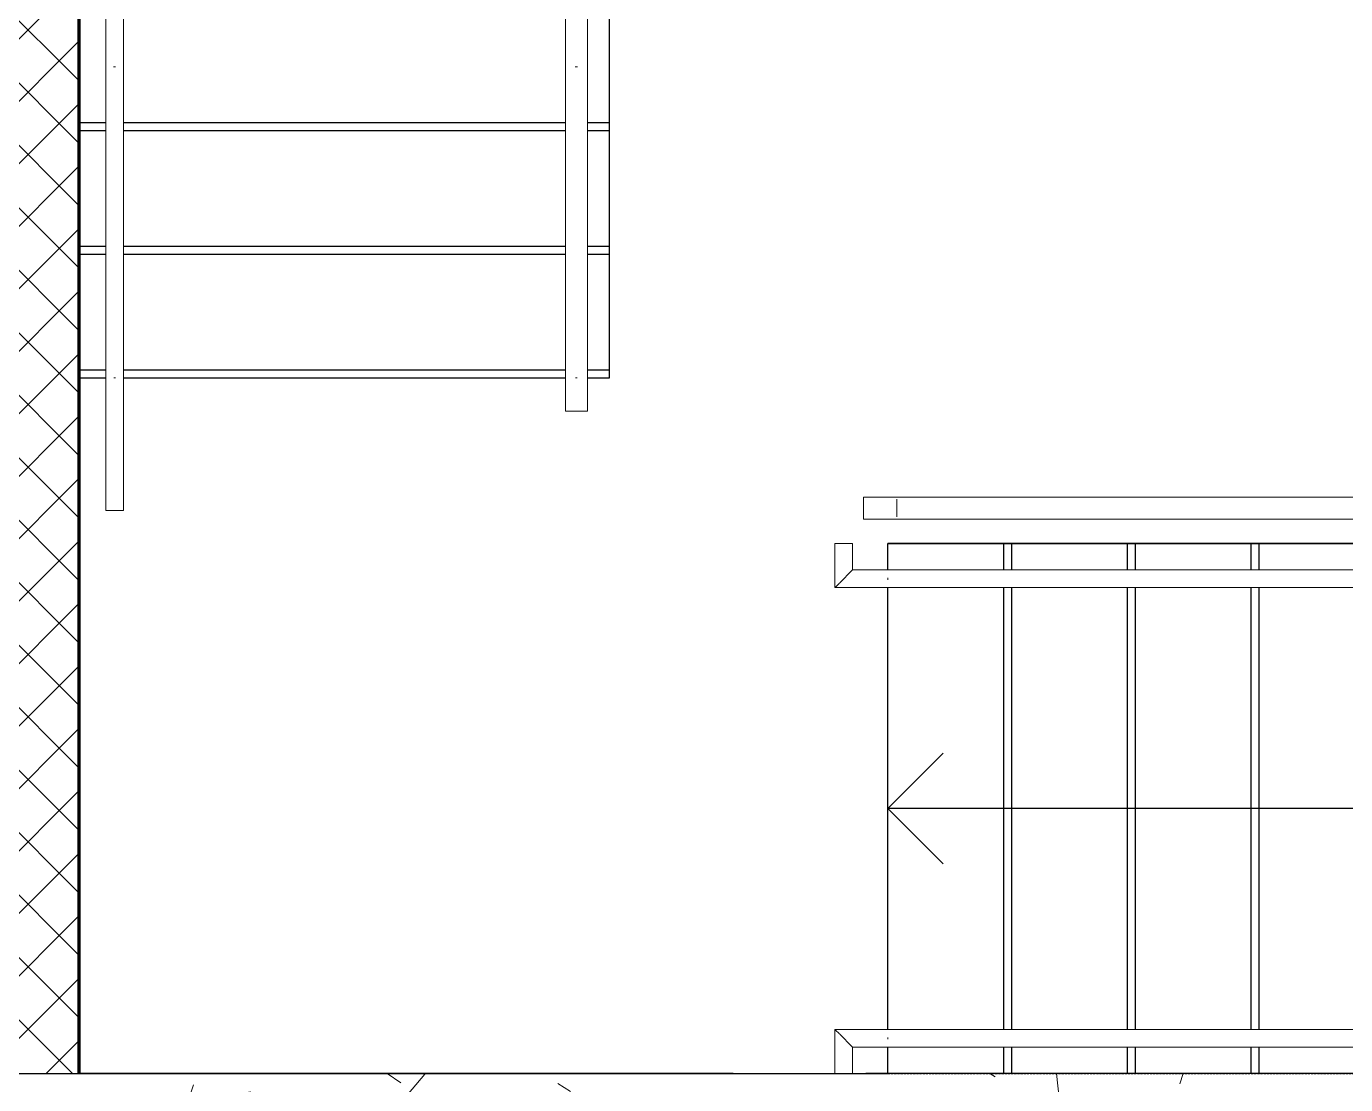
# Model space of a CAD drawing. Header units: millimetres. Extents: x -4391136 to -1798569, y -886572 to -291056.
# Drawn here: x -2457576 to -2454591, y -387936 to -385540 of the extents above; entities that cross this region are included whole.
import ezdxf

# ---------------------------------------------------------------- set-up
doc = ezdxf.new("R2010")
doc.units = ezdxf.units.MM
doc.linetypes.add('Xref-C-1-PP17-AR-2214-01-B$0$Hidden', pattern=[7.143800000000001, 4.7625, -2.3813])
for name, color, linetype in [('_PP-Dim', 7, 'Continuous'), ('Xref-C-1-PP17-AR-2214-01-B$0$A-DETL', 7, 'Continuous'), ('Xref-C-1-PP17-AR-2214-01-B$0$A-DETL-MBND', 7, 'Xref-C-1-PP17-AR-2214-01-B$0$Hidden'), ('Xref-C-1-PP17-AR-2214-01-B$0$A-FLOR-E', 7, 'Continuous'), ('Xref-C-1-PP17-AR-2214-01-B$0$A-FLOR-HRAL', 7, 'Continuous'), ('Xref-C-1-PP17-AR-2214-01-B$0$A-Wall', 7, 'Continuous'), ('Xref-C-1-PP17-AR-2214-01-B$0$A-WALL-PATT', 7, 'Continuous'), ('Xref-C-1-PP17-AR-2214-01-B$0$S-BEAM', 7, 'Continuous'), ('Xref-C-1-PP17-AR-2214-01-B$0$S-STRS-ANNO', 7, 'Continuous'), ('Xref-C-1-PP17-AR-2214-01-B$0$S-STRS-E', 7, 'Continuous'), ('Xref-C-1-PP17-AR-2214-01-B$0$WALL-E', 7, 'Continuous')]:
    doc.layers.add(name, color=color, linetype=linetype)

# ---------------------------------------------------------------- blocks, each defined once
blk = doc.blocks.new('Xref-C-1-PP17-AR-2214-01-B$0$Handrail Type - Handrail_Internal_-V69-ENTRANCE 2 - LOWER ROOF FLOOR PLAN01-flat-1')
at = {"layer": 'Xref-C-1-PP17-AR-2214-01-B$0$A-FLOR-HRAL', "color": 7, "lineweight": 9}
for p, q in [((-2735542.735888853, -501198.9466707956), (-2735542.735888853, -505118.9466707956)), ((-2735502.735888853, -501198.9466707956), (-2735502.735888853, -505118.9466707956)), ((-2735542.735888853, -505118.9466707956), (-2735542.735888853, -505238.9466707956)), ((-2735502.735888853, -505118.9466707956), (-2735502.735888853, -505198.9466707956)), ((-2735502.735888853, -505198.9466707956), (-2735442.744708747, -505198.9466707956)), ((-2735442.735888853, -505198.9466707956), (-2735442.735888853, -505238.9466707956)), ((-2735542.735888853, -505238.9466707956), (-2735442.744708747, -505238.9466707956))]:
    blk.add_line(p, q, dxfattribs=at)
blk = doc.blocks.new('Xref-C-1-PP17-AR-2214-01-B$0$Handrail Type - Handrail_Internal_-25764025-ENTRANCE 2 - LOWER ROOF FLOOR PLAN01-flat-1')
at = {"layer": 'Xref-C-1-PP17-AR-2214-01-B$0$A-FLOR-HRAL', "color": 7, "lineweight": 9}
for p, q in [((-2735542.735888856, -501489.5466495958), (-2735542.735888856, -505124.6825953241)), ((-2735502.735888856, -505124.6825953241), (-2735502.735888856, -501489.5466495958)), ((-2735542.735888856, -505124.6825953241), (-2735542.735888856, -505238.9466707961)), ((-2735502.735888856, -505198.9466707961), (-2735502.735888856, -505124.6825953241)), ((-2735531.697102736, -505227.9123125754), (-2735503.417372326, -505199.6281542699)), ((-2735503.417372327, -505199.6281542698), (-2735531.697102497, -505227.9123786806)), ((-2735442.744708749, -505198.9466707961), (-2735502.735888856, -505198.9466707961)), ((-2735442.735888853, -505227.9078844773), (-2735442.735888853, -505199.6281542698)), ((-2735442.735888853, -505199.6281542698), (-2735442.735888853, -505227.9078844773)), ((-2735542.054405379, -505238.2651873215), (-2735532.735888852, -505228.9466707955)), ((-2735532.735888853, -505228.9466707955), (-2735542.054405379, -505238.2651873212)), ((-2735442.735888853, -505238.2651873214), (-2735442.735888853, -505228.9466707956)), ((-2735442.735888853, -505228.9466707956), (-2735442.735888853, -505238.2651873214)), ((-2735542.735888856, -505238.9466707961), (-2735442.744708749, -505238.9466707961))]:
    blk.add_line(p, q, dxfattribs=at)
blk.add_lwpolyline([(-2735520.754724099, -505118.9754161513), (-2735520.754724099, -505118.9754161513, 0.01450895215785659), (-2735524.717053604, -505118.9754161514)], format="xyb", dxfattribs=at)
blk = doc.blocks.new('Xref-C-1-PP17-AR-2214-01-B$0$Handrail Type - Handrail_Internal_-V58-ENTRANCE 2 - LOWER ROOF FLOOR PLAN01-flat-1')
at = {"layer": 'Xref-C-1-PP17-AR-2214-01-B$0$A-FLOR-HRAL', "color": 7, "lineweight": 9}
for p, q in [((-2736582.735888851, -501198.9466707956), (-2736582.735888851, -505118.9466707956)), ((-2736542.735888852, -501198.9466707956), (-2736542.735888852, -505118.9466707956)), ((-2736582.735888851, -505118.9466707956), (-2736582.735888851, -505198.9466707956)), ((-2736542.735888852, -505118.9466707956), (-2736542.735888852, -505238.9466707956)), ((-2736642.735888852, -505238.9466707956), (-2736642.735888852, -505198.9466707956)), ((-2736582.735888851, -505198.9466707956), (-2736642.735888852, -505198.9466707956)), ((-2736542.735888852, -505238.9466707956), (-2736642.735888852, -505238.9466707956))]:
    blk.add_line(p, q, dxfattribs=at)
blk = doc.blocks.new('Xref-C-1-PP17-AR-2214-01-B$0$Handrail Type - Handrail_Internal_-18879586-ENTRANCE 2 - LOWER ROOF FLOOR PLAN01-flat-1')
at = {"layer": 'Xref-C-1-PP17-AR-2214-01-B$0$A-FLOR-HRAL', "color": 7, "lineweight": 9}
for p, q in [((-2736582.735888854, -501204.6825953243), (-2736582.735888854, -505124.6825953244)), ((-2736542.735888855, -505124.6825953244), (-2736542.735888855, -501204.6825953243)), ((-2736582.735888854, -505124.6825953244), (-2736582.735888854, -505198.9466707959)), ((-2736542.735888855, -505238.9466707959), (-2736542.735888855, -505124.6825953244)), ((-2736582.735888855, -505198.9466707959), (-2736642.735888856, -505198.9466707959)), ((-2736642.735888852, -505199.6281542695), (-2736642.735888852, -505227.9078844773)), ((-2736642.735888852, -505227.9078844773), (-2736642.735888852, -505199.6281542695)), ((-2736582.054405378, -505199.6281542695), (-2736553.774675205, -505227.9123786805)), ((-2736553.774674968, -505227.9123125754), (-2736582.054405378, -505199.6281542694)), ((-2736642.735888852, -505228.9466707954), (-2736642.735888852, -505238.2651873211)), ((-2736642.735888852, -505238.2651873211), (-2736642.735888852, -505228.9466707954)), ((-2736552.735888851, -505228.9466707954), (-2736543.417372325, -505238.2651873211)), ((-2736543.417372326, -505238.2651873212), (-2736552.735888851, -505228.9466707954)), ((-2736642.735888856, -505238.9466707959), (-2736542.735888855, -505238.9466707959))]:
    blk.add_line(p, q, dxfattribs=at)
blk.add_lwpolyline([(-2736560.754724103, -505118.9754161514), (-2736560.754724103, -505118.9754161514, 0.0145089521605506), (-2736564.7170536, -505118.9754161513)], format="xyb", dxfattribs=at)
blk = doc.blocks.new('Xref-C-1-PP17-AR-2214-01-B$0$Top Rail Type - Top Rail_Internal_-V99-ENTRANCE 2 - LOWER ROOF FLOOR PLAN01-flat-1')
at = {"layer": 'Xref-C-1-PP17-AR-2214-01-B$0$A-FLOR-HRAL', "color": 7, "lineweight": 9}
for p, q in [((-2738492.744708747, -504316.9537766822), (-2738542.744708747, -504345.8212901417)), ((-2738492.744708747, -505454.4964230325), (-2738492.744708747, -504316.9537766822)), ((-2738542.744708747, -505454.4964230325), (-2738542.744708747, -504345.8212901417)), ((-2738542.744708747, -505454.4964230325), (-2738492.744708747, -505454.4964230325)), ((-2738542.744708747, -505454.4964230325), (-2738492.744708747, -505454.4964230325)), ((-2738542.744708747, -505848.9466707954), (-2738542.744708747, -505454.4964230325)), ((-2738492.744708747, -505798.9466707953), (-2738492.744708747, -505454.4964230325)), ((-2738137.744708745, -505798.9466707953), (-2738492.744708747, -505798.9466707953)), ((-2737017.744708746, -505798.9466707953), (-2738137.744708745, -505798.9466707953)), ((-2736942.11790655, -505798.9466707953), (-2737017.744708746, -505798.9466707953)), ((-2736942.11790655, -505848.9466707954), (-2736942.11790655, -505798.9466707953)), ((-2738137.744708745, -505848.9466707954), (-2738542.744708747, -505848.9466707954)), ((-2737017.744708746, -505848.9466707954), (-2738137.744708745, -505848.9466707954)), ((-2736942.11790655, -505848.9466707954), (-2737017.744708746, -505848.9466707954))]:
    blk.add_line(p, q, dxfattribs=at)
blk = doc.blocks.new('Xref-C-1-PP17-AR-2214-01-B$0$Top Rail Type - Top Rail_Internal_-30607441-ENTRANCE 2 - LOWER ROOF FLOOR PLAN01-flat-1')
at = {"layer": 'Xref-C-1-PP17-AR-2214-01-B$0$A-FLOR-HRAL', "color": 7, "lineweight": 9}
for p, q in [((-2737024.914614409, -505798.9466707959), (-2737768.91461441, -505798.9466707959)), ((-2736942.117906553, -505798.9466707959), (-2737024.914614409, -505798.9466707959)), ((-2736942.11790655, -505799.7985251381), (-2736942.11790655, -505848.0948164526)), ((-2736942.11790655, -505848.0948164526), (-2736942.11790655, -505799.7985251381)), ((-2737722.003110425, -505826.5598823771), (-2737722.003110425, -505821.3334592136)), ((-2737768.91461441, -505848.9466707958), (-2737024.914614409, -505848.9466707958)), ((-2737024.914614409, -505848.9466707958), (-2736942.117906553, -505848.9466707958))]:
    blk.add_line(p, q, dxfattribs=at)
blk.add_lwpolyline([(-2737017.767726824, -505825.9289741977), (-2737017.767726824, -505825.9289741977, 0.01161186178207558), (-2737017.767726823, -505821.9643673928)], format="xyb", dxfattribs=at)
blk = doc.blocks.new('Xref-C-1-PP17-AR-2214-01-B$0$Handrail Type - Handrail_Internal_-V98-ENTRANCE 2 - LOWER ROOF FLOOR PLAN01-flat-1')
at = {"layer": 'Xref-C-1-PP17-AR-2214-01-B$0$A-FLOR-HRAL', "color": 7, "lineweight": 9}
for p, q in [((-2739612.744708745, -506848.9466707954), (-2739612.744708745, -506948.9466707954)), ((-2738137.744708745, -506848.9466707954), (-2739612.744708745, -506848.9466707954)), ((-2737017.744708746, -506848.9466707954), (-2738137.744708745, -506848.9466707954)), ((-2736717.744708745, -506848.9466707954), (-2737017.744708746, -506848.9466707954)), ((-2736717.744708745, -506888.9466707954), (-2736717.744708745, -506848.9466707954)), ((-2739572.744708746, -506888.9466707954), (-2739572.744708746, -506948.9466707954)), ((-2738137.744708745, -506888.9466707954), (-2739572.744708746, -506888.9466707954)), ((-2737017.744708746, -506888.9466707954), (-2738137.744708745, -506888.9466707954)), ((-2736717.744708745, -506888.9466707954), (-2737017.744708746, -506888.9466707954)), ((-2739572.744708746, -506948.9466707954), (-2739612.744708745, -506948.9466707954))]:
    blk.add_line(p, q, dxfattribs=at)
blk = doc.blocks.new('Xref-C-1-PP17-AR-2214-01-B$0$Handrail Type - Handrail_Internal_-30607385-ENTRANCE 2 - LOWER ROOF FLOOR PLAN01-flat-1')
at = {"layer": 'Xref-C-1-PP17-AR-2214-01-B$0$A-FLOR-HRAL', "color": 7, "lineweight": 9}
for p, q in [((-2737023.480633277, -506848.946670796), (-2737759.480633277, -506848.946670796)), ((-2737721.951430089, -506871.0372400608), (-2737721.951430089, -506866.8561015301)), ((-2736717.744708748, -506848.9466707959), (-2737023.480633277, -506848.9466707959)), ((-2736717.744708745, -506849.6281542697), (-2736717.744708745, -506888.2651873212)), ((-2736717.744708745, -506888.2651873212), (-2736717.744708745, -506849.6281542697)), ((-2737759.480633277, -506888.946670796), (-2737023.480633277, -506888.946670796)), ((-2737023.480633277, -506888.946670796), (-2736717.744708748, -506888.946670796))]:
    blk.add_line(p, q, dxfattribs=at)
blk.add_lwpolyline([(-2737017.772790028, -506866.9643180949), (-2737017.772790028, -506866.9643180949, -0.0144252779932895), (-2737017.773794089, -506870.9285098599)], format="xyb", dxfattribs=at)
blk = doc.blocks.new('Xref-C-1-PP17-AR-2214-01-B$0$Top Rail Type - Top Rail_Internal_-V43-ENTRANCE 2 - LOWER ROOF FLOOR PLAN01-flat-1')
at = {"layer": 'Xref-C-1-PP17-AR-2214-01-B$0$A-FLOR-HRAL', "color": 7, "lineweight": 9}
for p, q in [((-2736747.744708746, -498998.9466707956), (-2736747.744708746, -505098.9466707956)), ((-2736697.744708746, -498998.9466707956), (-2736697.744708746, -505098.9466707956)), ((-2736747.744708746, -505098.9466707956), (-2736747.744708746, -505174.573472991)), ((-2736697.744708746, -505098.9466707956), (-2736697.744708746, -505174.573472991)), ((-2736697.744708746, -505174.573472991), (-2736747.744708746, -505174.573472991))]:
    blk.add_line(p, q, dxfattribs=at)
blk = doc.blocks.new('Xref-C-1-PP17-AR-2214-01-B$0$Top Rail Type - Top Rail_Internal_-18193665-ENTRANCE 2 - LOWER ROOF FLOOR PLAN01-flat-1')
at = {"layer": 'Xref-C-1-PP17-AR-2214-01-B$0$A-FLOR-HRAL', "color": 7, "lineweight": 9}
for p, q in [((-2736747.744708749, -498998.9466707961), (-2736747.744708749, -505098.9466707961)), ((-2736697.744708749, -505098.9466707961), (-2736697.744708749, -498998.9466707961)), ((-2736747.744708749, -505098.9466707961), (-2736747.744708749, -505174.5734729915)), ((-2736697.744708749, -505174.5734729915), (-2736697.744708749, -505098.9466707961)), ((-2736746.892854403, -505174.573472991), (-2736698.596563088, -505174.573472991)), ((-2736698.596563088, -505174.573472991), (-2736746.892854403, -505174.573472991))]:
    blk.add_line(p, q, dxfattribs=at)
blk = doc.blocks.new('Xref-C-1-PP17-AR-2214-01-B$0$Railing - Railing-18193662-ENTRANCE 2 - LOWER ROOF FLOOR PLAN01-flat-1')
at = {"layer": 'Xref-C-1-PP17-AR-2214-01-B$0$A-FLOR-HRAL', "color": 7, "lineweight": 9}
for p, q in [((-2736702.744708745, -505098.9466707956), (-2736742.744708745, -505098.9466707956)), ((-2736742.744708746, -505098.9466707956), (-2736702.744708746, -505098.9466707956)), ((-2736702.744708745, -505098.9466707956), (-2736742.744708745, -505098.9466707956)), ((-2736742.744708746, -505098.9466707956), (-2736702.744708746, -505098.9466707956))]:
    blk.add_line(p, q, dxfattribs=at)
blk = doc.blocks.new('W-1-PP17-ENT2_REV00_20260526-152612_EX_LOPF-1')
at = {"layer": 'Xref-C-1-PP17-AR-2214-01-B$0$A-WALL-PATT', "lineweight": 9}
h = blk.add_hatch(dxfattribs=at)
h.set_pattern_fill('ACET-2D-FP_25', angle=-89.99999999999999, style=0, pattern_type=2)
h.set_pattern_definition([(315, (496648.9466707949, -2740142.744708746), (70.71067811865474, 70.71067811865478), []), (45, (496648.9466707949, -2740142.744708746), (-70.71067811865478, 70.71067811865474), [])])
h.paths.add_polyline_path([(-10300.00000000233, -499.9999999954016), (-10500.00000000233, -499.9999999954016), (-10500.00000000233, -4699.999999995867), (-10300.00000000233, -4699.999999995867)])
h = blk.add_hatch(dxfattribs=at)
h.set_pattern_fill('ACET-2D-FP_12', angle=-40.00000000001929, style=0, pattern_type=2)
h.set_pattern_definition([(49.99999999998066, (-8394.749623530079, -4899.999786735105), (-459.033747442358, 385.1750481771305), [76.19999999489092, -838.1999999438001]), (354.9999999999807, (-8394.749623530079, -4899.999786735105), (65.28252746094925, 746.1827033320443), [60.95999999902279, -670.5599999892506]), (100.4509999999806, (-8334.02212549001, -4905.312642071454), (-693.3830033237465, -127.8976821540858), [64.760000009727, -712.360000106997]), (46.18399999998068, (-8394.75019914424, -4696.799605079985), (-648.5724861597413, 622.3064180691725), [114.2999999805889, -1257.299999786477]), (96.63599999998067, (-8304.39000949217, -4710.813687962538), (-1050.53431868169, -122.2199233649302), [97.13999998684996, -1068.539999855349]), (351.1839999999806, (-8394.75019914424, -4696.799605079985), (172.1971373298435, 1110.274966447614), [91.43999999912084, -1005.839999990329]), (20.99999999998068, (-8293.150094295852, -4747.599906405958), (-214.7433929590627, 559.4256647136064), [76.20000000503082, -838.200000055339]), (325.9999999999807, (-8293.150094295852, -4747.599906405958), (418.8539380778092, 620.9765001013877), [60.9599999951956, -670.5599999471516]), (71.45099999998068, (-8242.61204123823, -4781.688312839309), (-668.4524659854361, 224.2969172061419), [64.75999999221385, -712.3599999143522]), (37.49999999998067, (-8394.749623530079, -4899.999786735105), (-158.7692420319073, 206.91210464295), [33.52799999703571, -628.9039999443971, 33.52799999703571, -1320.29199988327]), (37.49999999998067, (-8394.749623530079, -4899.999786735105), (-158.7692420319073, 206.91210464295), [-695.9599999384686, -647.1919999427803, 33.52799999703571, -639.571999943454]), (7.499999999980671, (-8394.749623530079, -4899.999786735105), (-47.30360575212411, 359.3065579393879), [33.52799999999587, -354.5839999999563, 33.52799999999587, -870.203999999893]), (7.499999999980671, (-8394.749623530079, -4899.999786735105), (-47.30360575212411, 359.3065579393879), [-421.6399999999481, -613.6639999999245, 33.52799999999587, -223.0119999999726]), (327.4999999999807, (-8621.318079446442, -4900.000574928301), (146.1911639366298, 229.4741615331733), [33.52800000003585, -220.4720000002358, 33.52800000003585, -1810.512000001937]), (327.4999999999807, (-8621.318079446442, -4900.000574928301), (146.1911639366298, 229.4741615331733), [-287.5280000003075, -758.9520000008117, 33.52800000003585, -1018.032000001089]), (317.4999999999807, (-8722.917848880403, -4900.000479713606), (321.0978918577311, 350.4168590595947), [33.52800000457609, -296.6720000404915, 33.52800000457609, -1239.520000169177]), (317.4999999999807, (-8722.917848880403, -4900.000479713606), (321.0978918577311, 350.4168590595947), [-363.7280000496437, -492.7600000672547, 33.52800000457609, -713.2320000973459])])
h.paths.add_polyline_path([(-12950.00000000233, -4699.999999995867), (-12950.00000000233, -4899.999999996799), (-3839.500000002328, -4899.999999996799), (-3839.500000002328, -4699.999999995867)])
at = {"layer": 'Xref-C-1-PP17-AR-2214-01-B$0$A-DETL', "color": 7, "lineweight": 9}
blk.add_line((-2359.500000001863, -4099.999999999593), (-8459.500000001863, -4099.999999999593), dxfattribs=at)
at = {"layer": 'Xref-C-1-PP17-AR-2214-01-B$0$A-DETL-MBND', "color": 7}
blk.add_line((-8520.000000001863, -4699.999999999593), (-2250.000000001863, -4699.999999999593), dxfattribs=at)
at = {"layer": 'Xref-C-1-PP17-AR-2214-01-B$0$A-FLOR-E', "color": 7}
for p, q in [((-10300.00000000186, -500.0176397865289), (-10300.00000000186, -4699.999999999593)), ((-8470.000000001863, -3500.000000000058), (-2250.000000001863, -3500.000000000058)), ((-8470.000000001863, -3560.009816695063), (-8470.000000001863, -3500.000000000058)), ((-8470.000000001863, -4600.009894402756), (-8470.000000001863, -3600.007823092921)), ((-8470.000000001863, -4699.999999999593), (-8470.000000001863, -4640.007745382434)), ((-10300.00000000186, -4699.999999999593), (-8470.000000001863, -4699.999999999593))]:
    blk.add_line(p, q, dxfattribs=at)
at = {"layer": 'Xref-C-1-PP17-AR-2214-01-B$0$A-Wall', "color": 7, "lineweight": 70}
blk.add_line((-10300.00000000186, -4699.999999999593), (-10300.00000000186, -499.9999999986612), dxfattribs=at)
at = {"layer": 'Xref-C-1-PP17-AR-2214-01-B$0$A-Wall', "color": 7, "lineweight": 9}
blk.add_line((-10500.00000000186, -4699.999999999593), (-10300.00000000186, -4699.999999999593), dxfattribs=at)
at = {"layer": 'Xref-C-1-PP17-AR-2214-01-B$0$S-BEAM', "color": 7}
for p, q in [((-10299.99999829847, -3150.008819893061), (-10299.99999829847, -599.9999999986612)), ((-10299.99999829847, -4699.999999999593), (-10299.99999829847, -3500.008819893526)), ((-8470.000000001863, -3500.008819893526), (-2250.000000001863, -3500.008819893526)), ((-8820.499998298474, -4699.999999999593), (-10299.99999829847, -4699.999999999593))]:
    blk.add_line(p, q, dxfattribs=at)
at = {"layer": 'Xref-C-1-PP17-AR-2214-01-B$0$S-STRS-ANNO', "color": 7}
for p, q in [((-8470.000000001863, -4100.008819893061), (-8345.000000001863, -3975.008819893061)), ((-8470.000000001863, -4100.008819893061), (-8345.000000001863, -4225.008819893061)), ((-2250.000000001863, -4100.008819893061), (-8470.000000001863, -4100.008819893061))]:
    blk.add_line(p, q, dxfattribs=at)
at = {"layer": 'Xref-C-1-PP17-AR-2214-01-B$0$S-STRS-E', "color": 7}
for p, q in [((-10300.00000000186, -500.0176397865289), (-10300.00000000186, -3124.999999999593)), ((-9100.000000001863, -3124.999999999593), (-9100.000000001863, -1699.999999998196)), ((-10300.00000000186, -2546.999999999593), (-10240.00000000186, -2546.999999999593)), ((-10300.00000000186, -2564.999999999593), (-10240.00000000186, -2564.999999999593)), ((-10200.00000000186, -2546.999999999593), (-9200.000000001863, -2546.999999999593)), ((-10200.00000000186, -2564.999999999593), (-9200.000000001863, -2564.999999999593)), ((-9150.000000001863, -2546.999999999593), (-9100.000000001863, -2546.999999999593)), ((-9150.000000001863, -2564.999999999593), (-9100.000000001863, -2564.999999999593)), ((-10300.00000000186, -2827.000000000058), (-10240.00000000186, -2827.000000000058)), ((-10200.00000000186, -2827.000000000058), (-9200.000000001863, -2827.000000000058)), ((-9150.000000001863, -2827.000000000058), (-9100.000000001863, -2827.000000000058)), ((-10300.00000000186, -2845.000000000058), (-10240.00000000186, -2845.000000000058)), ((-10200.00000000186, -2845.000000000058), (-9200.000000001863, -2845.000000000058)), ((-9150.000000001863, -2845.000000000058), (-9100.000000001863, -2845.000000000058)), ((-10300.00000000186, -3106.999999999593), (-10240.00000000186, -3106.999999999593)), ((-10300.00000000186, -3124.999999999593), (-10240.00000000186, -3124.999999999593)), ((-10200.00000000186, -3106.999999999593), (-9200.000000001863, -3106.999999999593)), ((-10200.00000000186, -3124.999999999593), (-9200.000000001863, -3124.999999999593)), ((-9150.000000001863, -3106.999999999593), (-9100.000000001863, -3106.999999999593)), ((-9150.000000001863, -3124.999999999593), (-9100.000000001863, -3124.999999999593)), ((-2250.000000001863, -3500.008819893526), (-8470.000000001863, -3500.008819893526)), ((-8470.000000001863, -3560.009816694132), (-8470.000000001863, -3500.008819893526)), ((-8208.000000001863, -3560.008819893992), (-8208.000000001863, -3500.008819893526)), ((-8190.000000001863, -3560.008819893992), (-8190.000000001863, -3500.008819893526)), ((-7928.000000001863, -3560.008819893992), (-7928.000000001863, -3500.008819893526)), ((-7910.000000001863, -3560.008819893992), (-7910.000000001863, -3500.008819893526)), ((-7648.000000001863, -3560.008819893992), (-7648.000000001863, -3500.008819893526)), ((-7630.000000001863, -3560.008819893992), (-7630.000000001863, -3500.008819893526)), ((-8470.000000001863, -4600.009894402756), (-8470.000000001863, -3600.007823092921)), ((-8208.000000001863, -4600.008819892595), (-8208.000000001863, -3600.008819893526)), ((-8190.000000001863, -4600.008819892595), (-8190.000000001863, -3600.008819893526)), ((-7928.000000001863, -4600.008819892595), (-7928.000000001863, -3600.008819893526)), ((-7910.000000001863, -4600.008819892595), (-7910.000000001863, -3600.008819893526)), ((-7648.000000001863, -4600.008819892595), (-7648.000000001863, -3600.008819893526)), ((-7630.000000001863, -4600.008819892595), (-7630.000000001863, -3600.008819893526)), ((-8470.000000001863, -4699.999999999593), (-8470.000000001863, -4640.007745381969)), ((-8208.000000001863, -4699.999999999593), (-8208.000000001863, -4640.008819892129)), ((-8190.000000001863, -4699.999999999593), (-8190.000000001863, -4640.008819892129)), ((-7928.000000001863, -4699.999999999593), (-7928.000000001863, -4640.008819892129)), ((-7910.000000001863, -4699.999999999593), (-7910.000000001863, -4640.008819892129)), ((-7648.000000001863, -4699.999999999593), (-7648.000000001863, -4640.008819892129)), ((-7630.000000001863, -4699.999999999593), (-7630.000000001863, -4640.008819892129)), ((-2250.000000001863, -4699.999999999593), (-8520.000000001863, -4699.999999999593))]:
    blk.add_line(p, q, dxfattribs=at)
at = {"layer": 'Xref-C-1-PP17-AR-2214-01-B$0$WALL-E', "color": 7}
for p, q in [((-10300.00000000186, -500.0176397865289), (-10300.00000000186, -4699.999999999593)), ((-2250.000000001863, -3500.000000000058), (-7680.500000001863, -3500.000000000058)), ((-10500.00000000186, -4699.999999999593), (-10300.00000000186, -4699.999999999593))]:
    blk.add_line(p, q, dxfattribs=at)
at = {"color": 7, "rotation": 270}
for name in ['Xref-C-1-PP17-AR-2214-01-B$0$Handrail Type - Handrail_Internal_-V98-ENTRANCE 2 - LOWER ROOF FLOOR PLAN01-flat-1', 'Xref-C-1-PP17-AR-2214-01-B$0$Top Rail Type - Top Rail_Internal_-V99-ENTRANCE 2 - LOWER ROOF FLOOR PLAN01-flat-1', 'Xref-C-1-PP17-AR-2214-01-B$0$Handrail Type - Handrail_Internal_-30607385-ENTRANCE 2 - LOWER ROOF FLOOR PLAN01-flat-1', 'Xref-C-1-PP17-AR-2214-01-B$0$Top Rail Type - Top Rail_Internal_-30607441-ENTRANCE 2 - LOWER ROOF FLOOR PLAN01-flat-1', 'Xref-C-1-PP17-AR-2214-01-B$0$Top Rail Type - Top Rail_Internal_-V43-ENTRANCE 2 - LOWER ROOF FLOOR PLAN01-flat-1', 'Xref-C-1-PP17-AR-2214-01-B$0$Top Rail Type - Top Rail_Internal_-18193665-ENTRANCE 2 - LOWER ROOF FLOOR PLAN01-flat-1', 'Xref-C-1-PP17-AR-2214-01-B$0$Railing - Railing-18193662-ENTRANCE 2 - LOWER ROOF FLOOR PLAN01-flat-1', 'Xref-C-1-PP17-AR-2214-01-B$0$Handrail Type - Handrail_Internal_-V58-ENTRANCE 2 - LOWER ROOF FLOOR PLAN01-flat-1', 'Xref-C-1-PP17-AR-2214-01-B$0$Handrail Type - Handrail_Internal_-18879586-ENTRANCE 2 - LOWER ROOF FLOOR PLAN01-flat-1', 'Xref-C-1-PP17-AR-2214-01-B$0$Handrail Type - Handrail_Internal_-V69-ENTRANCE 2 - LOWER ROOF FLOOR PLAN01-flat-1', 'Xref-C-1-PP17-AR-2214-01-B$0$Handrail Type - Handrail_Internal_-25764025-ENTRANCE 2 - LOWER ROOF FLOOR PLAN01-flat-1']:
    blk.add_blockref(name, (496648.9466707949, -2740142.744708746), dxfattribs=at)

msp = doc.modelspace()

# ---------------------------------------------------------------- block references
at = {"layer": '_PP-Dim', "color": 7}
msp.add_blockref('W-1-PP17-ENT2_REV00_20260526-152612_EX_LOPF-1', (-2447156.514610203, -383210.8748381315), dxfattribs=at)

doc.saveas('drawing.dxf')
